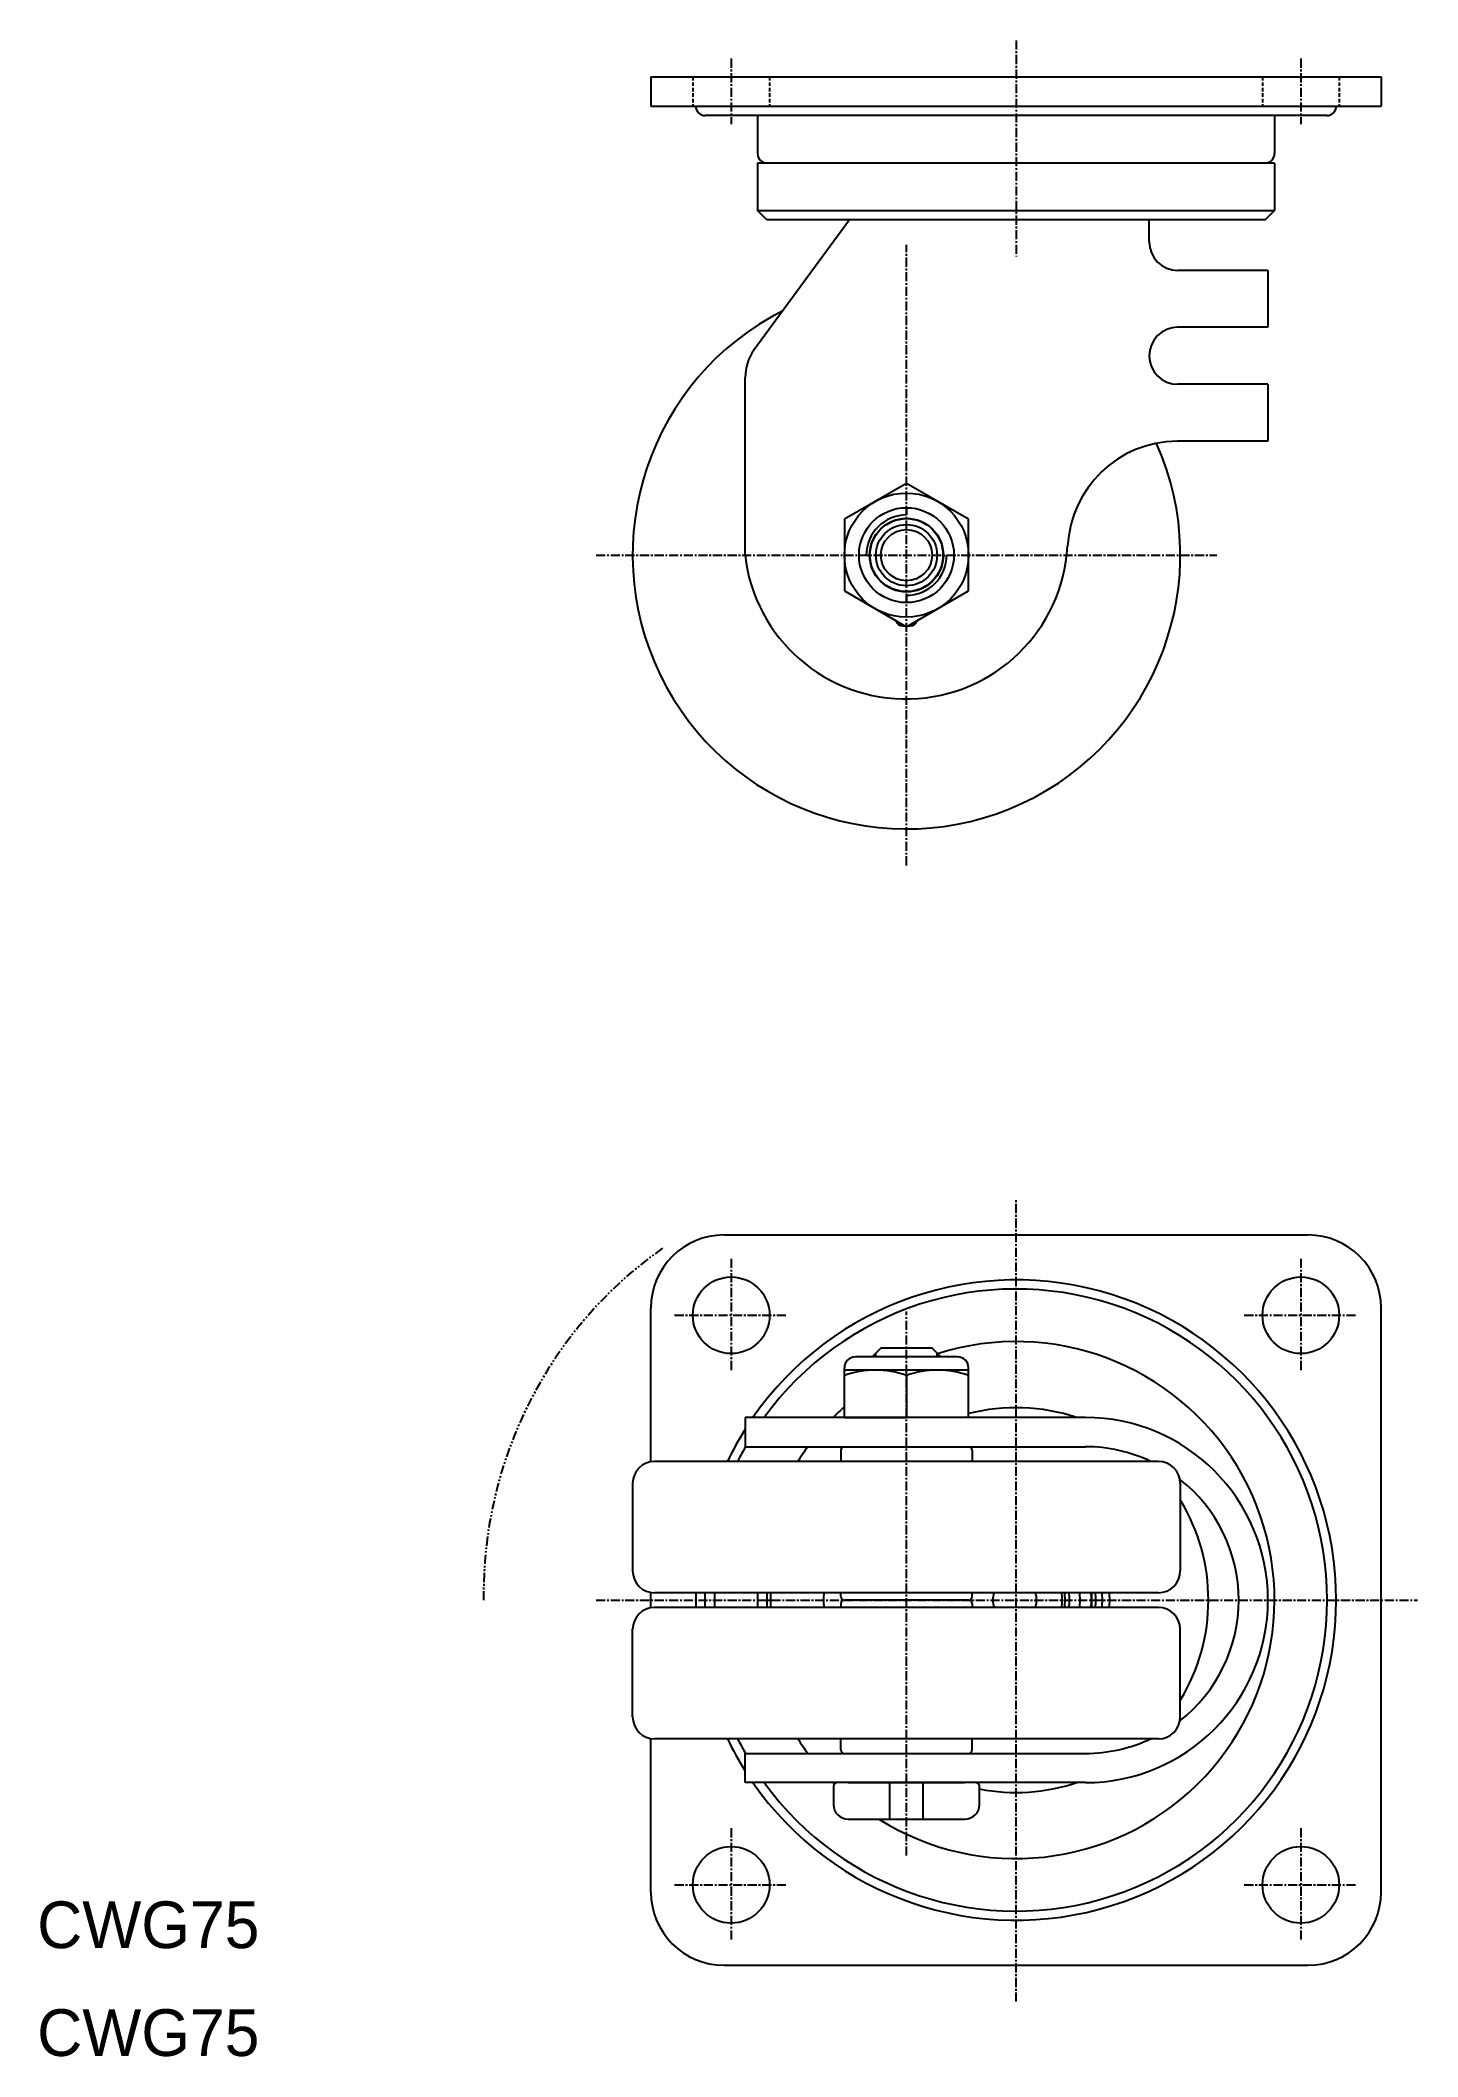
# Model space of a CAD drawing. Extents: x 23 to 211, y -156 to 120.
import ezdxf

# ---------------------------------------------------------------- set-up
doc = ezdxf.new("R2010")
doc.units = 0
for name, pattern in [('CENTER', [2, 1.25, -0.25, 0.25, -0.25]), ('DASHED', [0.75, 0.5, -0.25]), ('PHANTOM', [2.5, 1.25, -0.25, 0.25, -0.25, 0.25, -0.25])]:
    doc.linetypes.add(name, pattern=pattern)
doc.layers.get('0').update_dxf_attribs({"linetype": 'CONTINUOUS'})
doc.layers.add('CENTER', color=1, linetype='CENTER')

msp = doc.modelspace()

# ---------------------------------------------------------------- linework, layer by layer
at = {"color": 7, "linetype": 'CONTINUOUS'}
for p, q in [((106.46, 115.27), (206.46, 115.27)), ((106.46, 115.27), (106.46, 111.27)), ((206.46, 115.27), (206.46, 111.27)), ((106.46, 111.27), (206.46, 111.27)), ((199.06, 109.97), (113.91, 109.97)), ((121.06, 109.97), (121.06, 104.77)), ((191.86, 109.97), (191.86, 104.77)), ((191.86, 103.47), (121.06, 103.47)), ((121.06, 103.47), (121.06, 96.97)), ((191.86, 103.47), (191.86, 96.97)), ((121.06, 96.97), (191.86, 96.97)), ((122.36, 95.67), (121.06, 96.97)), ((190.56, 95.67), (191.86, 96.97)), ((133.66, 95.67), (120.56, 77.83)), ((190.56, 95.67), (122.36, 95.67)), ((174.71, 92.67), (174.71, 95.67)), ((190.96, 88.77), (178.61, 88.77)), ((190.96, 88.77), (190.96, 80.97)), ((190.96, 80.97), (178.61, 80.97)), ((174.71, 77.07), (174.71, 77.07)), ((119.36, 49.77), (119.38, 74.1)), ((190.96, 73.17), (178.61, 73.17)), ((190.96, 73.17), (190.96, 65.37)), ((190.96, 65.37), (178.51, 65.37)), ((141.46, 59.59), (132.96, 54.68)), ((149.96, 54.68), (141.46, 59.59)), ((141.46, 56.27), (141.46, 55.27)), ((132.96, 54.68), (132.96, 44.87)), ((149.96, 44.87), (149.96, 54.68)), ((134.96, 49.77), (135.96, 49.77)), ((146.96, 49.77), (147.96, 49.77)), ((132.96, 44.87), (141.46, 39.96)), ((141.46, 39.96), (149.96, 44.87)), ((141.46, 44.27), (141.46, 43.27)), ((140.96, 40.07), (141.26, 40.07)), ((141.66, 40.07), (141.96, 40.07)), ((116.46, -43.34), (196.46, -43.34)), ((106.46, -74.39), (106.46, -53.34)), ((206.46, -133.34), (206.46, -53.34)), ((148.46, -60.04), (134.46, -60.04)), ((137.96, -58.84), (136.76, -60.04)), ((144.96, -58.84), (137.96, -58.84)), ((146.16, -60.04), (144.96, -58.84)), ((132.96, -68.34), (132.96, -61.54)), ((149.96, -61.84), (132.96, -61.84)), ((141.46, -62.6), (141.46, -68.34)), ((149.96, -68.34), (149.96, -61.54)), ((165.96, -68.34), (119.38, -68.34)), ((119.38, -68.34), (119.38, -72.34)), ((132.96, -68.34), (141.46, -68.34)), ((146.46, -68.34), (136.46, -68.34)), ((149.96, -68.34), (141.46, -68.34)), ((175.96, -74.34), (106.96, -74.34)), ((119.38, -72.34), (165.96, -72.34)), ((132.46, -72.84), (132.46, -74.34)), ((150.46, -72.84), (150.46, -74.34)), ((103.96, -77.34), (103.96, -89.34)), ((178.96, -77.34), (178.96, -89.34)), ((106.46, -94.39), (106.46, -92.3)), ((175.96, -92.34), (106.96, -92.34)), ((132.46, -92.84), (132.46, -92.34)), ((132.46, -93.84), (132.46, -94.34)), ((149.96, -93.34), (132.96, -93.34)), ((149.96, -93.34), (132.96, -93.34)), ((149.96, -93.34), (132.96, -93.34)), ((149.96, -93.34), (132.96, -93.34)), ((150.46, -92.84), (150.46, -92.34)), ((150.46, -93.84), (150.46, -94.34)), ((166.79, -92.34), (166.79, -94.34)), ((166.79, -92.34), (166.79, -94.34)), ((175.96, -94.34), (106.96, -94.34)), ((103.96, -109.34), (103.96, -97.34)), ((178.96, -109.34), (178.96, -97.34)), ((106.46, -133.34), (106.46, -112.3)), ((175.96, -112.34), (106.96, -112.34)), ((132.46, -113.84), (132.46, -112.34)), ((150.46, -113.84), (150.46, -112.34)), ((119.38, -118.32), (119.38, -114.32)), ((119.38, -114.34), (165.96, -114.34)), ((165.96, -118.34), (119.38, -118.34)), ((133.46, -118.34), (149.46, -118.34)), ((131.46, -118.84), (131.46, -121.34)), ((151.46, -121.34), (151.46, -118.84)), ((133.46, -123.34), (149.46, -123.34)), ((116.46, -143.34), (196.46, -143.34))]:
    msp.add_line(p, q, dxfattribs=at)
at = {"color": 3, "linetype": 'DASHED'}
for p, q in [((112.21, 115.27), (112.21, 111.27)), ((122.71, 115.27), (122.71, 111.27)), ((190.21, 115.27), (190.21, 111.27)), ((200.71, 115.27), (200.71, 111.27))]:
    msp.add_line(p, q, dxfattribs=at)
at = {"color": 3, "linetype": 'CONTINUOUS'}
for p, q in [((137.27, -60.04), (137.27, -59.53)), ((145.65, -60.04), (145.65, -59.53)), ((139.18, -123.34), (139.18, -118.34)), ((143.75, -123.34), (143.75, -118.34))]:
    msp.add_line(p, q, dxfattribs=at)
at = {"color": 7, "linetype": 'CONTINUOUS'}
for centre, radius in [((141.46, 49.77), 8.5), ((141.46, 49.77), 6.5), ((141.46, 49.77), 5.05), ((141.46, 49.77), 4.19), ((141.46, 49.77), 3.5), ((117.46, -54.34), 5.25), ((195.46, -54.34), 5.25), ((117.46, -132.34), 5.25), ((195.46, -132.34), 5.25)]:
    msp.add_circle(centre, radius, dxfattribs=at)
at = {"color": 3, "linetype": 'CONTINUOUS'}
msp.add_circle((141.46, 49.77), 5, dxfattribs=at)
at = {"color": 7, "linetype": 'CONTINUOUS'}
for centre, radius, start, end in [((113.91, 111.27), 1.3, 180, 270), ((199.01, 111.27), 1.3, 270, 0), ((122.36, 104.77), 1.3, 180, 270), ((190.56, 104.77), 1.3, 270, 0), ((178.61, 92.67), 3.9, 180, 270), ((141.46, 49.77), 37.5, 116.8522, 24.0946), ((178.61, 77.07), 3.9, 90, 180), ((125.88, 74.1), 6.5, 145, 180), ((178.61, 77.07), 3.9, 180, 270), ((178.65, 50.24), 15.14, 90.5423, 177.1684), ((141.46, 49.77), 5.5, 90, 180), ((141.39, 52.24), 22.17, 186.3936, 356.7413), ((141.46, 49.77), 5.5, 270, 0), ((140.96, 41.07), 1, 195.691, 270), ((141.96, 41.07), 1, 270, 344.309), ((116.46, -53.34), 10, 90, 180), ((196.46, -53.34), 10, 0, 90), ((156.46, -93.34), 43.85, 214.759, 145.241), ((156.46, -93.34), 42.6, 215.934, 144.066), ((156.46, -93.34), 35.4, 237.9362, 107.6503), ((134.46, -61.54), 1.5, 90, 180), ((148.46, -61.54), 1.5, 0, 90), ((137.21, -74.12), 12.28, 69.7438, 110.256), ((145.71, -74.12), 12.28, 69.7438, 110.256), ((156.46, -93.34), 35.4, 131.5935, 135.0722), ((156.46, -93.34), 26.35, 71.5793, 104.281), ((165.96, -93.34), 25, 270, 90), ((156.46, -93.34), 43.85, 147.7367, 154.3231), ((106.96, -77.34), 3, 90, 180), ((156.46, -93.34), 42.6, 150.4649, 153.5121), ((156.46, -93.34), 35.4, 143.6141, 147.5392), ((132.96, -72.84), 0.5, 90, 180), ((149.96, -72.84), 0.5, 0, 90), ((165.96, -93.34), 21, 64.7912, 90), ((175.96, -77.34), 3, 0, 90), ((165.96, -93.34), 21, 308.0832, 51.9168), ((156.46, -93.34), 26.35, 328.6369, 31.3631), ((106.96, -89.34), 3, 180, 270), ((175.96, -89.34), 3, 270, 0), ((156.46, -93.34), 43.85, 178.6933, 181.3067), ((156.46, -93.34), 42.6, 178.6549, 181.3451), ((156.46, -93.34), 41.3, 178.6126, 181.3874), ((156.46, -93.34), 35.4, 178.3813, 181.6187), ((152.85, -93.34), 30.5, 178.121, 181.879), ((152.85, -93.34), 30.5, 178.121, 181.879), ((152.85, -93.34), 30, 178.09, 181.91), ((152.85, -93.34), 30, 178.09, 181.91), ((156.46, -93.34), 26.35, 177.8251, 182.1749), ((132.96, -92.84), 0.5, 180, 270), ((132.96, -93.84), 0.5, 90, 180), ((149.96, -92.84), 0.5, 270, 0), ((149.96, -93.84), 0.5, 0, 90), ((156.29, -93.34), 3, 160.529, 199.471), ((156.29, -93.34), 3, 340.529, 19.4712), ((156.29, -93.34), 6.5, 351.15, 8.8499), ((156.29, -93.34), 6.89, 351.65, 8.3495), ((156.29, -93.34), 7.5, 352.338, 7.6623), ((156.29, -93.34), 8.94, 353.578, 6.4224), ((156.29, -93.34), 10.5, 354.535, 5.465), ((156.29, -93.34), 11.09, 354.8256, 5.1744), ((156.29, -93.34), 12, 355.2198, 4.7802), ((156.29, -93.34), 13, 355.5883, 4.4117), ((106.96, -97.34), 3, 90, 180), ((175.96, -97.34), 3, 0, 90), ((106.96, -109.34), 3, 180, 270), ((175.96, -109.34), 3, 270, 0), ((156.46, -93.34), 43.85, 205.6769, 212.2633), ((156.46, -93.34), 42.6, 206.4879, 209.5351), ((156.46, -93.34), 35.4, 212.4608, 216.3859), ((165.96, -93.34), 21, 270, 295.2088), ((132.96, -113.84), 0.5, 180, 270), ((149.96, -113.84), 0.5, 270, 0), ((156.46, -93.34), 35.4, 224.9278, 225.3384), ((131.96, -118.84), 0.5, 90, 180), ((150.96, -118.84), 0.5, 0, 90), ((156.46, -93.34), 26.35, 259.0617, 288.4207), ((133.46, -121.34), 2, 180, 270), ((149.46, -121.34), 2, 270, 0), ((116.46, -133.34), 10, 180, 270), ((196.46, -133.34), 10, 270, 0)]:
    msp.add_arc(centre, radius, start, end, dxfattribs=at)
at = {"color": 3, "linetype": 'PHANTOM'}
msp.add_arc((141.55, -92.5), 58, 125.298, 180.8338, dxfattribs=at)
at = {"layer": 'CENTER', "color": 1, "linetype": 'CENTER'}
for p, q in [((156.46, 120.27), (156.46, 90.67)), ((117.46, 117.77), (117.46, 108.77)), ((195.46, 117.77), (195.46, 108.77)), ((141.46, 7.27), (141.46, 92.27)), ((98.96, 49.77), (183.96, 49.77)), ((156.46, -148.34), (156.46, -38.34)), ((117.46, -46.59), (117.46, -62.09)), ((195.46, -46.59), (195.46, -62.09)), ((109.71, -54.34), (125.21, -54.34)), ((141.46, -128.34), (141.46, -53.84)), ((187.71, -54.34), (203.21, -54.34)), ((98.96, -93.34), (211.46, -93.34)), ((117.46, -124.59), (117.46, -140.09)), ((195.46, -124.59), (195.46, -140.09)), ((109.71, -132.34), (125.21, -132.34)), ((187.71, -132.34), (203.21, -132.34))]:
    msp.add_line(p, q, dxfattribs=at)

# ---------------------------------------------------------------- texts
for p in [(22.42, -141.01), (22.42, -155.78)]:
    msp.add_text('CWG75', height=6.4).set_placement(p)

doc.saveas('drawing.dxf')
